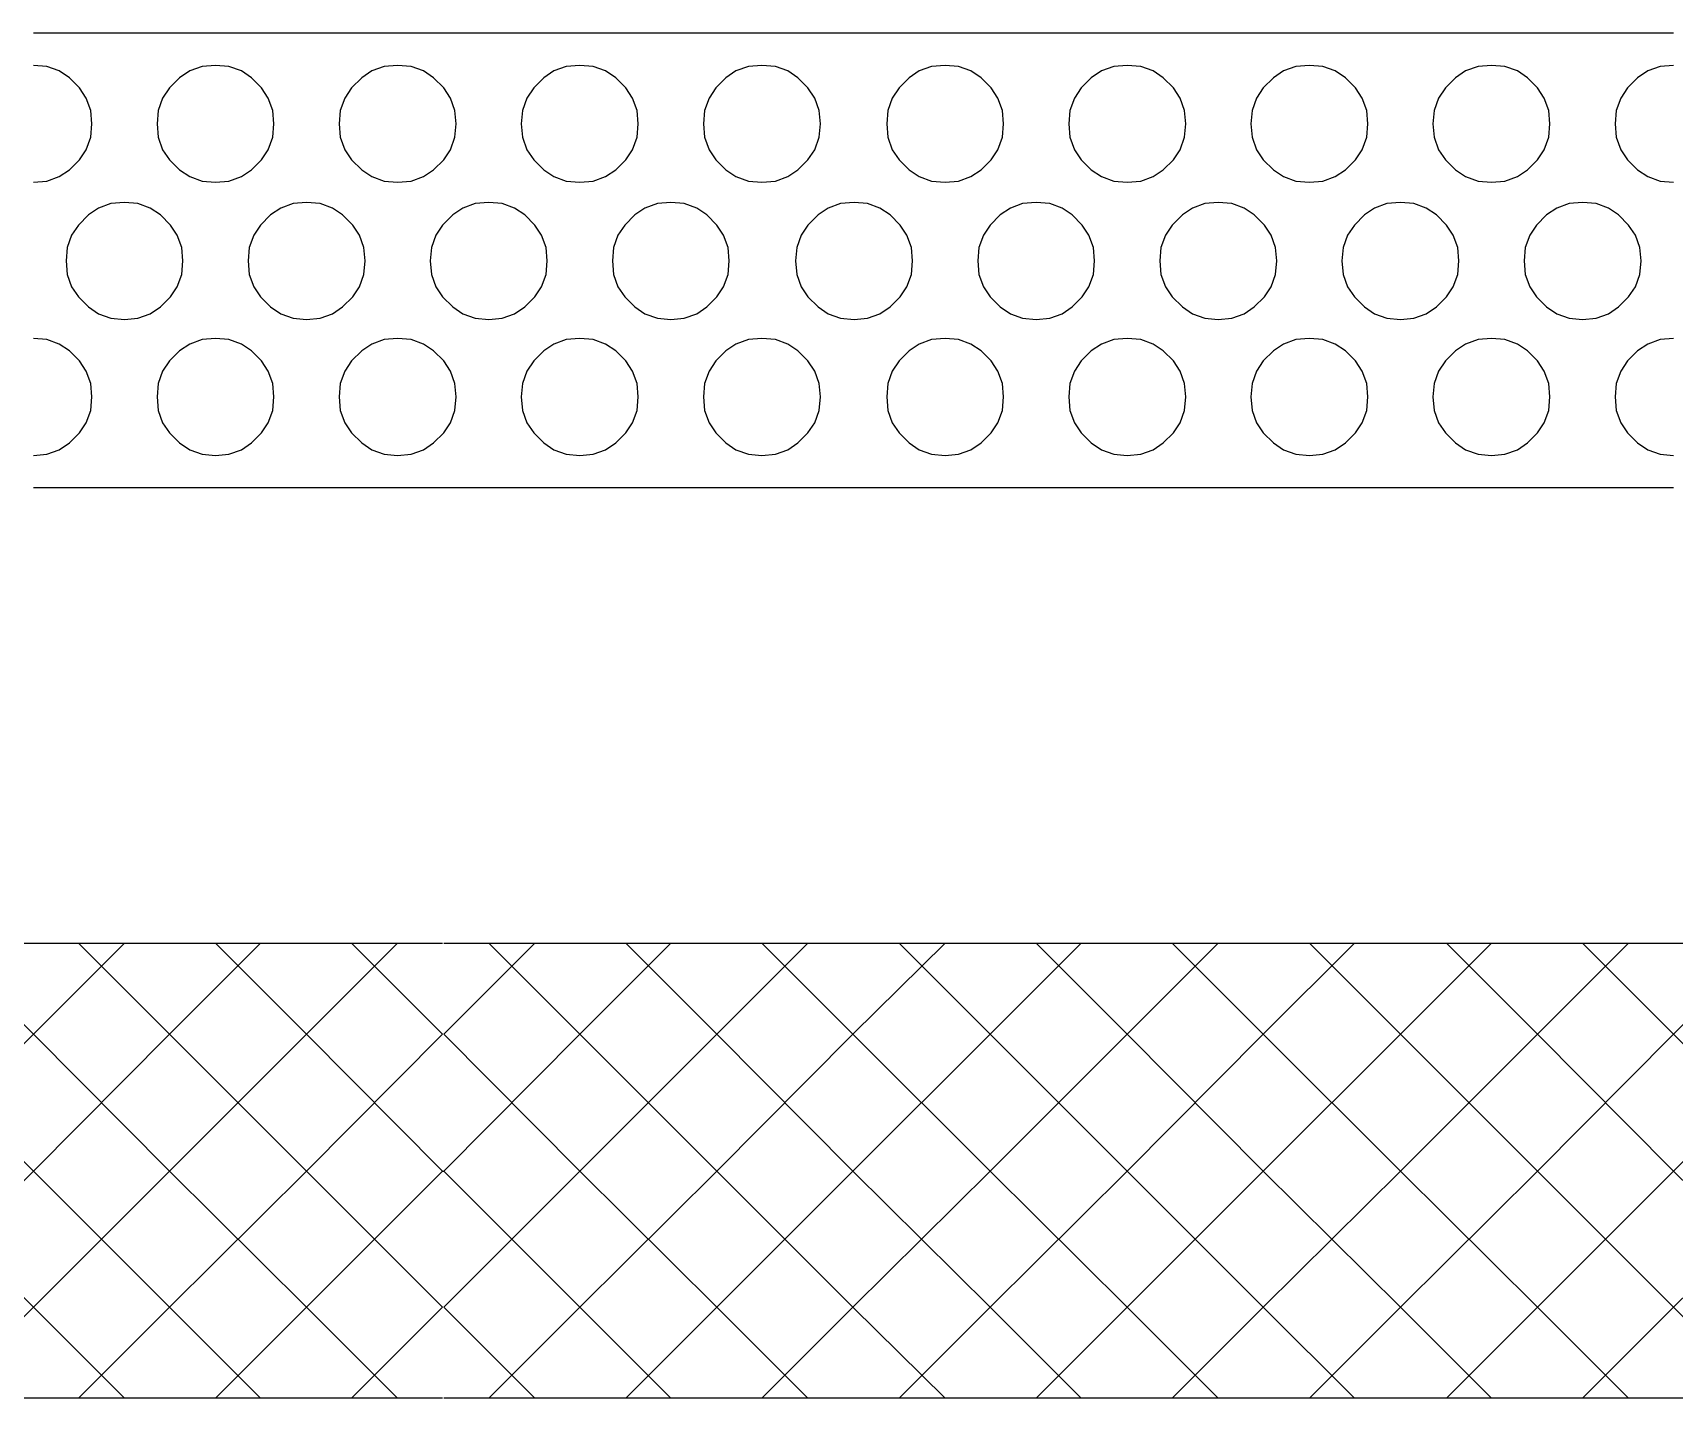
# Model space of a CAD drawing. Header units: inches. Extents: x 47316 to 59086, y 3141 to 11743.
# Drawn here: x 57383.31 to 57401.35, y 7456.67 to 7471.68 of the extents above; entities that cross this region are included whole.
import ezdxf

# ---------------------------------------------------------------- set-up
doc = ezdxf.new("R2010")
doc.units = ezdxf.units.IN
doc.header["$MEASUREMENT"] = 0

msp = doc.modelspace()

# ---------------------------------------------------------------- linework, layer by layer
at = {"color": 0, "lineweight": -3}
for p, q in [((57383.32, 7471.68), (57384.32, 7471.68)), ((57384.32, 7471.68), (57385.321, 7471.68)), ((57385.321, 7471.68), (57386.321, 7471.68)), ((57386.321, 7471.68), (57387.322, 7471.68)), ((57387.322, 7471.68), (57388.323, 7471.68)), ((57388.323, 7471.68), (57389.323, 7471.68)), ((57389.323, 7471.68), (57390.324, 7471.68)), ((57390.324, 7471.68), (57391.324, 7471.68)), ((57391.324, 7471.68), (57392.337, 7471.68)), ((57392.337, 7471.68), (57393.338, 7471.68)), ((57393.338, 7471.68), (57394.339, 7471.68)), ((57394.339, 7471.68), (57395.339, 7471.68)), ((57395.339, 7471.68), (57396.34, 7471.68)), ((57396.34, 7471.68), (57397.341, 7471.68)), ((57397.341, 7471.68), (57398.341, 7471.68)), ((57398.341, 7471.68), (57399.342, 7471.68)), ((57399.342, 7471.68), (57400.342, 7471.68)), ((57400.342, 7471.68), (57401.343, 7471.68)), ((57383.468, 7471.309), (57383.32, 7471.321)), ((57383.604, 7471.26), (57383.468, 7471.309)), ((57383.715, 7471.186), (57383.604, 7471.26)), ((57383.826, 7471.074), (57383.715, 7471.186)), ((57384.925, 7471.186), (57384.814, 7471.074)), ((57385.037, 7471.26), (57384.925, 7471.186)), ((57385.173, 7471.309), (57385.037, 7471.26)), ((57385.321, 7471.321), (57385.173, 7471.309)), ((57385.469, 7471.309), (57385.321, 7471.321)), ((57385.605, 7471.26), (57385.469, 7471.309)), ((57385.716, 7471.186), (57385.605, 7471.26)), ((57385.827, 7471.074), (57385.716, 7471.186)), ((57386.927, 7471.186), (57386.816, 7471.074)), ((57387.038, 7471.26), (57386.927, 7471.186)), ((57387.174, 7471.309), (57387.038, 7471.26)), ((57387.322, 7471.321), (57387.174, 7471.309)), ((57387.47, 7471.309), (57387.322, 7471.321)), ((57387.606, 7471.26), (57387.47, 7471.309)), ((57387.717, 7471.186), (57387.606, 7471.26)), ((57387.829, 7471.074), (57387.717, 7471.186)), ((57388.928, 7471.186), (57388.817, 7471.074)), ((57389.039, 7471.26), (57388.928, 7471.186)), ((57389.175, 7471.309), (57389.039, 7471.26)), ((57389.323, 7471.321), (57389.175, 7471.309)), ((57389.472, 7471.309), (57389.323, 7471.321)), ((57389.607, 7471.26), (57389.472, 7471.309)), ((57389.719, 7471.186), (57389.607, 7471.26)), ((57389.83, 7471.074), (57389.719, 7471.186)), ((57390.929, 7471.186), (57390.818, 7471.074)), ((57391.04, 7471.26), (57390.929, 7471.186)), ((57391.176, 7471.309), (57391.04, 7471.26)), ((57391.324, 7471.321), (57391.176, 7471.309)), ((57391.473, 7471.309), (57391.324, 7471.321)), ((57391.609, 7471.26), (57391.473, 7471.309)), ((57391.72, 7471.186), (57391.609, 7471.26)), ((57391.831, 7471.074), (57391.72, 7471.186)), ((57392.943, 7471.186), (57392.832, 7471.074)), ((57393.054, 7471.26), (57392.943, 7471.186)), ((57393.19, 7471.309), (57393.054, 7471.26)), ((57393.338, 7471.321), (57393.19, 7471.309)), ((57393.486, 7471.309), (57393.338, 7471.321)), ((57393.622, 7471.26), (57393.486, 7471.309)), ((57393.733, 7471.186), (57393.622, 7471.26)), ((57393.845, 7471.074), (57393.733, 7471.186)), ((57394.944, 7471.186), (57394.833, 7471.074)), ((57395.055, 7471.26), (57394.944, 7471.186)), ((57395.191, 7471.309), (57395.055, 7471.26)), ((57395.339, 7471.321), (57395.191, 7471.309)), ((57395.488, 7471.309), (57395.339, 7471.321)), ((57395.623, 7471.26), (57395.488, 7471.309)), ((57395.735, 7471.186), (57395.623, 7471.26)), ((57395.846, 7471.074), (57395.735, 7471.186)), ((57396.945, 7471.186), (57396.834, 7471.074)), ((57397.056, 7471.26), (57396.945, 7471.186)), ((57397.192, 7471.309), (57397.056, 7471.26)), ((57397.341, 7471.321), (57397.192, 7471.309)), ((57397.489, 7471.309), (57397.341, 7471.321)), ((57397.625, 7471.26), (57397.489, 7471.309)), ((57397.736, 7471.186), (57397.625, 7471.26)), ((57397.847, 7471.074), (57397.736, 7471.186)), ((57398.946, 7471.186), (57398.835, 7471.074)), ((57399.058, 7471.26), (57398.946, 7471.186)), ((57399.194, 7471.309), (57399.058, 7471.26)), ((57399.342, 7471.321), (57399.194, 7471.309)), ((57399.49, 7471.309), (57399.342, 7471.321)), ((57399.626, 7471.26), (57399.49, 7471.309)), ((57399.737, 7471.186), (57399.626, 7471.26)), ((57399.848, 7471.074), (57399.737, 7471.186)), ((57400.948, 7471.186), (57400.837, 7471.074)), ((57401.059, 7471.26), (57400.948, 7471.186)), ((57401.195, 7471.309), (57401.059, 7471.26)), ((57401.343, 7471.321), (57401.195, 7471.309)), ((57383.9, 7470.963), (57383.826, 7471.074)), ((57384.814, 7471.074), (57384.74, 7470.963)), ((57385.901, 7470.963), (57385.827, 7471.074)), ((57386.816, 7471.074), (57386.741, 7470.963)), ((57387.903, 7470.963), (57387.829, 7471.074)), ((57388.817, 7471.074), (57388.743, 7470.963)), ((57389.904, 7470.963), (57389.83, 7471.074)), ((57390.818, 7471.074), (57390.744, 7470.963)), ((57391.905, 7470.963), (57391.831, 7471.074)), ((57392.832, 7471.074), (57392.757, 7470.963)), ((57393.919, 7470.963), (57393.845, 7471.074)), ((57394.833, 7471.074), (57394.759, 7470.963)), ((57395.92, 7470.963), (57395.846, 7471.074)), ((57396.834, 7471.074), (57396.76, 7470.963)), ((57397.921, 7470.963), (57397.847, 7471.074)), ((57398.835, 7471.074), (57398.761, 7470.963)), ((57399.922, 7470.963), (57399.848, 7471.074)), ((57400.837, 7471.074), (57400.762, 7470.963)), ((57383.95, 7470.827), (57383.9, 7470.963)), ((57383.962, 7470.679), (57383.95, 7470.827)), ((57384.691, 7470.827), (57384.678, 7470.679)), ((57384.74, 7470.963), (57384.691, 7470.827)), ((57385.951, 7470.827), (57385.901, 7470.963)), ((57385.963, 7470.679), (57385.951, 7470.827)), ((57386.692, 7470.827), (57386.68, 7470.679)), ((57386.741, 7470.963), (57386.692, 7470.827)), ((57387.952, 7470.827), (57387.903, 7470.963)), ((57387.964, 7470.679), (57387.952, 7470.827)), ((57388.693, 7470.827), (57388.681, 7470.679)), ((57388.743, 7470.963), (57388.693, 7470.827)), ((57389.953, 7470.827), (57389.904, 7470.963)), ((57389.966, 7470.679), (57389.953, 7470.827)), ((57390.694, 7470.827), (57390.682, 7470.679)), ((57390.744, 7470.963), (57390.694, 7470.827)), ((57391.955, 7470.827), (57391.905, 7470.963)), ((57391.967, 7470.679), (57391.955, 7470.827)), ((57392.708, 7470.827), (57392.696, 7470.679)), ((57392.757, 7470.963), (57392.708, 7470.827)), ((57393.968, 7470.827), (57393.919, 7470.963)), ((57393.98, 7470.679), (57393.968, 7470.827)), ((57394.709, 7470.827), (57394.697, 7470.679)), ((57394.759, 7470.963), (57394.709, 7470.827)), ((57395.969, 7470.827), (57395.92, 7470.963)), ((57395.982, 7470.679), (57395.969, 7470.827)), ((57396.711, 7470.827), (57396.698, 7470.679)), ((57396.76, 7470.963), (57396.711, 7470.827)), ((57397.971, 7470.827), (57397.921, 7470.963)), ((57397.983, 7470.679), (57397.971, 7470.827)), ((57398.712, 7470.827), (57398.699, 7470.679)), ((57398.761, 7470.963), (57398.712, 7470.827)), ((57399.972, 7470.827), (57399.922, 7470.963)), ((57399.984, 7470.679), (57399.972, 7470.827)), ((57400.713, 7470.827), (57400.701, 7470.679)), ((57400.762, 7470.963), (57400.713, 7470.827)), ((57383.95, 7470.531), (57383.962, 7470.679)), ((57384.678, 7470.679), (57384.691, 7470.531)), ((57385.951, 7470.531), (57385.963, 7470.679)), ((57386.68, 7470.679), (57386.692, 7470.531)), ((57387.952, 7470.531), (57387.964, 7470.679)), ((57388.681, 7470.679), (57388.693, 7470.531)), ((57389.953, 7470.531), (57389.966, 7470.679)), ((57390.682, 7470.679), (57390.694, 7470.531)), ((57391.955, 7470.531), (57391.967, 7470.679)), ((57392.696, 7470.679), (57392.708, 7470.531)), ((57393.968, 7470.531), (57393.98, 7470.679)), ((57394.697, 7470.679), (57394.709, 7470.531)), ((57395.969, 7470.531), (57395.982, 7470.679)), ((57396.698, 7470.679), (57396.711, 7470.531)), ((57397.971, 7470.531), (57397.983, 7470.679)), ((57398.699, 7470.679), (57398.712, 7470.531)), ((57399.972, 7470.531), (57399.984, 7470.679)), ((57400.701, 7470.679), (57400.713, 7470.531)), ((57383.9, 7470.395), (57383.95, 7470.531)), ((57384.691, 7470.531), (57384.74, 7470.395)), ((57385.901, 7470.395), (57385.951, 7470.531)), ((57386.692, 7470.531), (57386.741, 7470.395)), ((57387.903, 7470.395), (57387.952, 7470.531)), ((57388.693, 7470.531), (57388.743, 7470.395)), ((57389.904, 7470.395), (57389.953, 7470.531)), ((57390.694, 7470.531), (57390.744, 7470.395)), ((57391.905, 7470.395), (57391.955, 7470.531)), ((57392.708, 7470.531), (57392.757, 7470.395)), ((57393.919, 7470.395), (57393.968, 7470.531)), ((57394.709, 7470.531), (57394.759, 7470.395)), ((57395.92, 7470.395), (57395.969, 7470.531)), ((57396.711, 7470.531), (57396.76, 7470.395)), ((57397.921, 7470.395), (57397.971, 7470.531)), ((57398.712, 7470.531), (57398.761, 7470.395)), ((57399.922, 7470.395), (57399.972, 7470.531)), ((57400.713, 7470.531), (57400.762, 7470.395)), ((57383.715, 7470.173), (57383.826, 7470.284)), ((57383.826, 7470.284), (57383.9, 7470.395)), ((57384.74, 7470.395), (57384.814, 7470.284)), ((57384.814, 7470.284), (57384.925, 7470.173)), ((57385.716, 7470.173), (57385.827, 7470.284)), ((57385.827, 7470.284), (57385.901, 7470.395)), ((57386.741, 7470.395), (57386.816, 7470.284)), ((57386.816, 7470.284), (57386.927, 7470.173)), ((57387.717, 7470.173), (57387.829, 7470.284)), ((57387.829, 7470.284), (57387.903, 7470.395)), ((57388.743, 7470.395), (57388.817, 7470.284)), ((57388.817, 7470.284), (57388.928, 7470.173)), ((57389.719, 7470.173), (57389.83, 7470.284)), ((57389.83, 7470.284), (57389.904, 7470.395)), ((57390.744, 7470.395), (57390.818, 7470.284)), ((57390.818, 7470.284), (57390.929, 7470.173)), ((57391.72, 7470.173), (57391.831, 7470.284)), ((57391.831, 7470.284), (57391.905, 7470.395)), ((57392.757, 7470.395), (57392.832, 7470.284)), ((57392.832, 7470.284), (57392.943, 7470.173)), ((57393.733, 7470.173), (57393.845, 7470.284)), ((57393.845, 7470.284), (57393.919, 7470.395)), ((57394.759, 7470.395), (57394.833, 7470.284)), ((57394.833, 7470.284), (57394.944, 7470.173)), ((57395.735, 7470.173), (57395.846, 7470.284)), ((57395.846, 7470.284), (57395.92, 7470.395)), ((57396.76, 7470.395), (57396.834, 7470.284)), ((57396.834, 7470.284), (57396.945, 7470.173)), ((57397.736, 7470.173), (57397.847, 7470.284)), ((57397.847, 7470.284), (57397.921, 7470.395)), ((57398.761, 7470.395), (57398.835, 7470.284)), ((57398.835, 7470.284), (57398.946, 7470.173)), ((57399.737, 7470.173), (57399.848, 7470.284)), ((57399.848, 7470.284), (57399.922, 7470.395)), ((57400.762, 7470.395), (57400.837, 7470.284)), ((57400.837, 7470.284), (57400.948, 7470.173)), ((57383.468, 7470.049), (57383.604, 7470.099)), ((57383.604, 7470.099), (57383.715, 7470.173)), ((57384.925, 7470.173), (57385.037, 7470.099)), ((57385.037, 7470.099), (57385.173, 7470.049)), ((57385.469, 7470.049), (57385.605, 7470.099)), ((57385.605, 7470.099), (57385.716, 7470.173)), ((57386.927, 7470.173), (57387.038, 7470.099)), ((57387.038, 7470.099), (57387.174, 7470.049)), ((57387.47, 7470.049), (57387.606, 7470.099)), ((57387.606, 7470.099), (57387.717, 7470.173)), ((57388.928, 7470.173), (57389.039, 7470.099)), ((57389.039, 7470.099), (57389.175, 7470.049)), ((57389.472, 7470.049), (57389.607, 7470.099)), ((57389.607, 7470.099), (57389.719, 7470.173)), ((57390.929, 7470.173), (57391.04, 7470.099)), ((57391.04, 7470.099), (57391.176, 7470.049)), ((57391.473, 7470.049), (57391.609, 7470.099)), ((57391.609, 7470.099), (57391.72, 7470.173)), ((57392.943, 7470.173), (57393.054, 7470.099)), ((57393.054, 7470.099), (57393.19, 7470.049)), ((57393.486, 7470.049), (57393.622, 7470.099)), ((57393.622, 7470.099), (57393.733, 7470.173)), ((57394.944, 7470.173), (57395.055, 7470.099)), ((57395.055, 7470.099), (57395.191, 7470.049)), ((57395.488, 7470.049), (57395.623, 7470.099)), ((57395.623, 7470.099), (57395.735, 7470.173)), ((57396.945, 7470.173), (57397.056, 7470.099)), ((57397.056, 7470.099), (57397.192, 7470.049)), ((57397.489, 7470.049), (57397.625, 7470.099)), ((57397.625, 7470.099), (57397.736, 7470.173)), ((57398.946, 7470.173), (57399.058, 7470.099)), ((57399.058, 7470.099), (57399.194, 7470.049)), ((57399.49, 7470.049), (57399.626, 7470.099)), ((57399.626, 7470.099), (57399.737, 7470.173)), ((57400.948, 7470.173), (57401.059, 7470.099)), ((57401.059, 7470.099), (57401.195, 7470.049)), ((57383.32, 7470.037), (57383.468, 7470.049)), ((57385.173, 7470.049), (57385.321, 7470.037)), ((57385.321, 7470.037), (57385.469, 7470.049)), ((57387.174, 7470.049), (57387.322, 7470.037)), ((57387.322, 7470.037), (57387.47, 7470.049)), ((57389.175, 7470.049), (57389.323, 7470.037)), ((57389.323, 7470.037), (57389.472, 7470.049)), ((57391.176, 7470.049), (57391.324, 7470.037)), ((57391.324, 7470.037), (57391.473, 7470.049)), ((57393.19, 7470.049), (57393.338, 7470.037)), ((57393.338, 7470.037), (57393.486, 7470.049)), ((57395.191, 7470.049), (57395.339, 7470.037)), ((57395.339, 7470.037), (57395.488, 7470.049)), ((57397.192, 7470.049), (57397.341, 7470.037)), ((57397.341, 7470.037), (57397.489, 7470.049)), ((57399.194, 7470.049), (57399.342, 7470.037)), ((57399.342, 7470.037), (57399.49, 7470.049)), ((57401.195, 7470.049), (57401.343, 7470.037)), ((57384.036, 7469.753), (57383.925, 7469.678)), ((57384.172, 7469.802), (57384.036, 7469.753)), ((57384.32, 7469.814), (57384.172, 7469.802)), ((57384.468, 7469.802), (57384.32, 7469.814)), ((57384.604, 7469.753), (57384.468, 7469.802)), ((57384.715, 7469.678), (57384.604, 7469.753)), ((57386.037, 7469.753), (57385.926, 7469.678)), ((57386.173, 7469.802), (57386.037, 7469.753)), ((57386.321, 7469.814), (57386.173, 7469.802)), ((57386.47, 7469.802), (57386.321, 7469.814)), ((57386.606, 7469.753), (57386.47, 7469.802)), ((57386.717, 7469.678), (57386.606, 7469.753)), ((57388.039, 7469.753), (57387.927, 7469.678)), ((57388.174, 7469.802), (57388.039, 7469.753)), ((57388.323, 7469.814), (57388.174, 7469.802)), ((57388.471, 7469.802), (57388.323, 7469.814)), ((57388.607, 7469.753), (57388.471, 7469.802)), ((57388.718, 7469.678), (57388.607, 7469.753)), ((57390.04, 7469.753), (57389.929, 7469.678)), ((57390.176, 7469.802), (57390.04, 7469.753)), ((57390.324, 7469.814), (57390.176, 7469.802)), ((57390.472, 7469.802), (57390.324, 7469.814)), ((57390.608, 7469.753), (57390.472, 7469.802)), ((57390.719, 7469.678), (57390.608, 7469.753)), ((57392.053, 7469.753), (57391.942, 7469.678)), ((57392.189, 7469.802), (57392.053, 7469.753)), ((57392.337, 7469.814), (57392.189, 7469.802)), ((57392.486, 7469.802), (57392.337, 7469.814)), ((57392.622, 7469.753), (57392.486, 7469.802)), ((57392.733, 7469.678), (57392.622, 7469.753)), ((57394.055, 7469.753), (57393.943, 7469.678)), ((57394.19, 7469.802), (57394.055, 7469.753)), ((57394.339, 7469.814), (57394.19, 7469.802)), ((57394.487, 7469.802), (57394.339, 7469.814)), ((57394.623, 7469.753), (57394.487, 7469.802)), ((57394.734, 7469.678), (57394.623, 7469.753)), ((57396.056, 7469.753), (57395.945, 7469.678)), ((57396.192, 7469.802), (57396.056, 7469.753)), ((57396.34, 7469.814), (57396.192, 7469.802)), ((57396.488, 7469.802), (57396.34, 7469.814)), ((57396.624, 7469.753), (57396.488, 7469.802)), ((57396.735, 7469.678), (57396.624, 7469.753)), ((57398.057, 7469.753), (57397.946, 7469.678)), ((57398.193, 7469.802), (57398.057, 7469.753)), ((57398.341, 7469.814), (57398.193, 7469.802)), ((57398.489, 7469.802), (57398.341, 7469.814)), ((57398.625, 7469.753), (57398.489, 7469.802)), ((57398.736, 7469.678), (57398.625, 7469.753)), ((57400.058, 7469.753), (57399.947, 7469.678)), ((57400.194, 7469.802), (57400.058, 7469.753)), ((57400.342, 7469.814), (57400.194, 7469.802)), ((57400.491, 7469.802), (57400.342, 7469.814)), ((57400.627, 7469.753), (57400.491, 7469.802)), ((57400.738, 7469.678), (57400.627, 7469.753)), ((57383.814, 7469.567), (57383.74, 7469.456)), ((57383.925, 7469.678), (57383.814, 7469.567)), ((57384.827, 7469.567), (57384.715, 7469.678)), ((57384.901, 7469.456), (57384.827, 7469.567)), ((57385.815, 7469.567), (57385.741, 7469.456)), ((57385.926, 7469.678), (57385.815, 7469.567)), ((57386.828, 7469.567), (57386.717, 7469.678)), ((57386.902, 7469.456), (57386.828, 7469.567)), ((57387.816, 7469.567), (57387.742, 7469.456)), ((57387.927, 7469.678), (57387.816, 7469.567)), ((57388.829, 7469.567), (57388.718, 7469.678)), ((57388.903, 7469.456), (57388.829, 7469.567)), ((57389.817, 7469.567), (57389.743, 7469.456)), ((57389.929, 7469.678), (57389.817, 7469.567)), ((57390.83, 7469.567), (57390.719, 7469.678)), ((57390.904, 7469.456), (57390.83, 7469.567)), ((57391.831, 7469.567), (57391.757, 7469.456)), ((57391.942, 7469.678), (57391.831, 7469.567)), ((57392.844, 7469.567), (57392.733, 7469.678)), ((57392.918, 7469.456), (57392.844, 7469.567)), ((57393.832, 7469.567), (57393.758, 7469.456)), ((57393.943, 7469.678), (57393.832, 7469.567)), ((57394.845, 7469.567), (57394.734, 7469.678)), ((57394.919, 7469.456), (57394.845, 7469.567)), ((57395.833, 7469.567), (57395.759, 7469.456)), ((57395.945, 7469.678), (57395.833, 7469.567)), ((57396.846, 7469.567), (57396.735, 7469.678)), ((57396.921, 7469.456), (57396.846, 7469.567)), ((57397.835, 7469.567), (57397.761, 7469.456)), ((57397.946, 7469.678), (57397.835, 7469.567)), ((57398.848, 7469.567), (57398.736, 7469.678)), ((57398.922, 7469.456), (57398.848, 7469.567)), ((57399.836, 7469.567), (57399.762, 7469.456)), ((57399.947, 7469.678), (57399.836, 7469.567)), ((57400.849, 7469.567), (57400.738, 7469.678)), ((57400.923, 7469.456), (57400.849, 7469.567)), ((57383.74, 7469.456), (57383.69, 7469.32)), ((57384.95, 7469.32), (57384.901, 7469.456)), ((57385.741, 7469.456), (57385.691, 7469.32)), ((57386.951, 7469.32), (57386.902, 7469.456)), ((57387.742, 7469.456), (57387.693, 7469.32)), ((57388.953, 7469.32), (57388.903, 7469.456)), ((57389.743, 7469.456), (57389.694, 7469.32)), ((57390.954, 7469.32), (57390.904, 7469.456)), ((57391.757, 7469.456), (57391.707, 7469.32)), ((57392.967, 7469.32), (57392.918, 7469.456)), ((57393.758, 7469.456), (57393.709, 7469.32)), ((57394.969, 7469.32), (57394.919, 7469.456)), ((57395.759, 7469.456), (57395.71, 7469.32)), ((57396.97, 7469.32), (57396.921, 7469.456)), ((57397.761, 7469.456), (57397.711, 7469.32)), ((57398.971, 7469.32), (57398.922, 7469.456)), ((57399.762, 7469.456), (57399.712, 7469.32)), ((57400.972, 7469.32), (57400.923, 7469.456)), ((57383.69, 7469.32), (57383.678, 7469.172)), ((57383.678, 7469.172), (57383.69, 7469.024)), ((57384.963, 7469.172), (57384.95, 7469.32)), ((57384.95, 7469.024), (57384.963, 7469.172)), ((57385.691, 7469.32), (57385.679, 7469.172)), ((57385.679, 7469.172), (57385.691, 7469.024)), ((57386.964, 7469.172), (57386.951, 7469.32)), ((57386.951, 7469.024), (57386.964, 7469.172)), ((57387.693, 7469.32), (57387.68, 7469.172)), ((57387.68, 7469.172), (57387.693, 7469.024)), ((57388.965, 7469.172), (57388.953, 7469.32)), ((57388.953, 7469.024), (57388.965, 7469.172)), ((57389.694, 7469.32), (57389.682, 7469.172)), ((57389.682, 7469.172), (57389.694, 7469.024)), ((57390.966, 7469.172), (57390.954, 7469.32)), ((57390.954, 7469.024), (57390.966, 7469.172)), ((57391.707, 7469.32), (57391.695, 7469.172)), ((57391.695, 7469.172), (57391.707, 7469.024)), ((57392.98, 7469.172), (57392.967, 7469.32)), ((57392.967, 7469.024), (57392.98, 7469.172)), ((57393.709, 7469.32), (57393.696, 7469.172)), ((57393.696, 7469.172), (57393.709, 7469.024)), ((57394.981, 7469.172), (57394.969, 7469.32)), ((57394.969, 7469.024), (57394.981, 7469.172)), ((57395.71, 7469.32), (57395.698, 7469.172)), ((57395.698, 7469.172), (57395.71, 7469.024)), ((57396.982, 7469.172), (57396.97, 7469.32)), ((57396.97, 7469.024), (57396.982, 7469.172)), ((57397.711, 7469.32), (57397.699, 7469.172)), ((57397.699, 7469.172), (57397.711, 7469.024)), ((57398.984, 7469.172), (57398.971, 7469.32)), ((57398.971, 7469.024), (57398.984, 7469.172)), ((57399.712, 7469.32), (57399.7, 7469.172)), ((57399.7, 7469.172), (57399.712, 7469.024)), ((57400.985, 7469.172), (57400.972, 7469.32)), ((57400.972, 7469.024), (57400.985, 7469.172)), ((57383.69, 7469.024), (57383.74, 7468.888)), ((57384.901, 7468.888), (57384.95, 7469.024)), ((57385.691, 7469.024), (57385.741, 7468.888)), ((57386.902, 7468.888), (57386.951, 7469.024)), ((57387.693, 7469.024), (57387.742, 7468.888)), ((57388.903, 7468.888), (57388.953, 7469.024)), ((57389.694, 7469.024), (57389.743, 7468.888)), ((57390.904, 7468.888), (57390.954, 7469.024)), ((57391.707, 7469.024), (57391.757, 7468.888)), ((57392.918, 7468.888), (57392.967, 7469.024)), ((57393.709, 7469.024), (57393.758, 7468.888)), ((57394.919, 7468.888), (57394.969, 7469.024)), ((57395.71, 7469.024), (57395.759, 7468.888)), ((57396.921, 7468.888), (57396.97, 7469.024)), ((57397.711, 7469.024), (57397.761, 7468.888)), ((57398.922, 7468.888), (57398.971, 7469.024)), ((57399.712, 7469.024), (57399.762, 7468.888)), ((57400.923, 7468.888), (57400.972, 7469.024)), ((57383.74, 7468.888), (57383.814, 7468.777)), ((57384.827, 7468.777), (57384.901, 7468.888)), ((57385.741, 7468.888), (57385.815, 7468.777)), ((57386.828, 7468.777), (57386.902, 7468.888)), ((57387.742, 7468.888), (57387.816, 7468.777)), ((57388.829, 7468.777), (57388.903, 7468.888)), ((57389.743, 7468.888), (57389.817, 7468.777)), ((57390.83, 7468.777), (57390.904, 7468.888)), ((57391.757, 7468.888), (57391.831, 7468.777)), ((57392.844, 7468.777), (57392.918, 7468.888)), ((57393.758, 7468.888), (57393.832, 7468.777)), ((57394.845, 7468.777), (57394.919, 7468.888)), ((57395.759, 7468.888), (57395.833, 7468.777)), ((57396.846, 7468.777), (57396.921, 7468.888)), ((57397.761, 7468.888), (57397.835, 7468.777)), ((57398.848, 7468.777), (57398.922, 7468.888)), ((57399.762, 7468.888), (57399.836, 7468.777)), ((57400.849, 7468.777), (57400.923, 7468.888)), ((57383.814, 7468.777), (57383.925, 7468.666)), ((57383.925, 7468.666), (57384.036, 7468.591)), ((57384.604, 7468.591), (57384.715, 7468.666)), ((57384.715, 7468.666), (57384.827, 7468.777)), ((57385.815, 7468.777), (57385.926, 7468.666)), ((57385.926, 7468.666), (57386.037, 7468.591)), ((57386.606, 7468.591), (57386.717, 7468.666)), ((57386.717, 7468.666), (57386.828, 7468.777)), ((57387.816, 7468.777), (57387.927, 7468.666)), ((57387.927, 7468.666), (57388.039, 7468.591)), ((57388.607, 7468.591), (57388.718, 7468.666)), ((57388.718, 7468.666), (57388.829, 7468.777)), ((57389.817, 7468.777), (57389.929, 7468.666)), ((57389.929, 7468.666), (57390.04, 7468.591)), ((57390.608, 7468.591), (57390.719, 7468.666)), ((57390.719, 7468.666), (57390.83, 7468.777)), ((57391.831, 7468.777), (57391.942, 7468.666)), ((57391.942, 7468.666), (57392.053, 7468.591)), ((57392.622, 7468.591), (57392.733, 7468.666)), ((57392.733, 7468.666), (57392.844, 7468.777)), ((57393.832, 7468.777), (57393.943, 7468.666)), ((57393.943, 7468.666), (57394.055, 7468.591)), ((57394.623, 7468.591), (57394.734, 7468.666)), ((57394.734, 7468.666), (57394.845, 7468.777)), ((57395.833, 7468.777), (57395.945, 7468.666)), ((57395.945, 7468.666), (57396.056, 7468.591)), ((57396.624, 7468.591), (57396.735, 7468.666)), ((57396.735, 7468.666), (57396.846, 7468.777)), ((57397.835, 7468.777), (57397.946, 7468.666)), ((57397.946, 7468.666), (57398.057, 7468.591)), ((57398.625, 7468.591), (57398.736, 7468.666)), ((57398.736, 7468.666), (57398.848, 7468.777)), ((57399.836, 7468.777), (57399.947, 7468.666)), ((57399.947, 7468.666), (57400.058, 7468.591)), ((57400.627, 7468.591), (57400.738, 7468.666)), ((57400.738, 7468.666), (57400.849, 7468.777)), ((57384.036, 7468.591), (57384.172, 7468.542)), ((57384.172, 7468.542), (57384.32, 7468.53)), ((57384.32, 7468.53), (57384.468, 7468.542)), ((57384.468, 7468.542), (57384.604, 7468.591)), ((57386.037, 7468.591), (57386.173, 7468.542)), ((57386.173, 7468.542), (57386.321, 7468.53)), ((57386.321, 7468.53), (57386.47, 7468.542)), ((57386.47, 7468.542), (57386.606, 7468.591)), ((57388.039, 7468.591), (57388.174, 7468.542)), ((57388.174, 7468.542), (57388.323, 7468.53)), ((57388.323, 7468.53), (57388.471, 7468.542)), ((57388.471, 7468.542), (57388.607, 7468.591)), ((57390.04, 7468.591), (57390.176, 7468.542)), ((57390.176, 7468.542), (57390.324, 7468.53)), ((57390.324, 7468.53), (57390.472, 7468.542)), ((57390.472, 7468.542), (57390.608, 7468.591)), ((57392.053, 7468.591), (57392.189, 7468.542)), ((57392.189, 7468.542), (57392.337, 7468.53)), ((57392.337, 7468.53), (57392.486, 7468.542)), ((57392.486, 7468.542), (57392.622, 7468.591)), ((57394.055, 7468.591), (57394.19, 7468.542)), ((57394.19, 7468.542), (57394.339, 7468.53)), ((57394.339, 7468.53), (57394.487, 7468.542)), ((57394.487, 7468.542), (57394.623, 7468.591)), ((57396.056, 7468.591), (57396.192, 7468.542)), ((57396.192, 7468.542), (57396.34, 7468.53)), ((57396.34, 7468.53), (57396.488, 7468.542)), ((57396.488, 7468.542), (57396.624, 7468.591)), ((57398.057, 7468.591), (57398.193, 7468.542)), ((57398.193, 7468.542), (57398.341, 7468.53)), ((57398.341, 7468.53), (57398.489, 7468.542)), ((57398.489, 7468.542), (57398.625, 7468.591)), ((57400.058, 7468.591), (57400.194, 7468.542)), ((57400.194, 7468.542), (57400.342, 7468.53)), ((57400.342, 7468.53), (57400.491, 7468.542)), ((57400.491, 7468.542), (57400.627, 7468.591)), ((57383.468, 7468.307), (57383.32, 7468.32)), ((57383.604, 7468.258), (57383.468, 7468.307)), ((57385.173, 7468.307), (57385.037, 7468.258)), ((57385.321, 7468.32), (57385.173, 7468.307)), ((57385.469, 7468.307), (57385.321, 7468.32)), ((57385.605, 7468.258), (57385.469, 7468.307)), ((57387.174, 7468.307), (57387.038, 7468.258)), ((57387.322, 7468.32), (57387.174, 7468.307)), ((57387.47, 7468.307), (57387.322, 7468.32)), ((57387.606, 7468.258), (57387.47, 7468.307)), ((57389.175, 7468.307), (57389.039, 7468.258)), ((57389.323, 7468.32), (57389.175, 7468.307)), ((57389.472, 7468.307), (57389.323, 7468.32)), ((57389.607, 7468.258), (57389.472, 7468.307)), ((57391.176, 7468.307), (57391.04, 7468.258)), ((57391.324, 7468.32), (57391.176, 7468.307)), ((57391.473, 7468.307), (57391.324, 7468.32)), ((57391.609, 7468.258), (57391.473, 7468.307)), ((57393.19, 7468.307), (57393.054, 7468.258)), ((57393.338, 7468.32), (57393.19, 7468.307)), ((57393.486, 7468.307), (57393.338, 7468.32)), ((57393.622, 7468.258), (57393.486, 7468.307)), ((57395.191, 7468.307), (57395.055, 7468.258)), ((57395.339, 7468.32), (57395.191, 7468.307)), ((57395.488, 7468.307), (57395.339, 7468.32)), ((57395.623, 7468.258), (57395.488, 7468.307)), ((57397.192, 7468.307), (57397.056, 7468.258)), ((57397.341, 7468.32), (57397.192, 7468.307)), ((57397.489, 7468.307), (57397.341, 7468.32)), ((57397.625, 7468.258), (57397.489, 7468.307)), ((57399.194, 7468.307), (57399.058, 7468.258)), ((57399.342, 7468.32), (57399.194, 7468.307)), ((57399.49, 7468.307), (57399.342, 7468.32)), ((57399.626, 7468.258), (57399.49, 7468.307)), ((57401.195, 7468.307), (57401.059, 7468.258)), ((57401.343, 7468.32), (57401.195, 7468.307)), ((57383.715, 7468.184), (57383.604, 7468.258)), ((57383.826, 7468.073), (57383.715, 7468.184)), ((57384.925, 7468.184), (57384.814, 7468.073)), ((57385.037, 7468.258), (57384.925, 7468.184)), ((57385.716, 7468.184), (57385.605, 7468.258)), ((57385.827, 7468.073), (57385.716, 7468.184)), ((57386.927, 7468.184), (57386.816, 7468.073)), ((57387.038, 7468.258), (57386.927, 7468.184)), ((57387.717, 7468.184), (57387.606, 7468.258)), ((57387.829, 7468.073), (57387.717, 7468.184)), ((57388.928, 7468.184), (57388.817, 7468.073)), ((57389.039, 7468.258), (57388.928, 7468.184)), ((57389.719, 7468.184), (57389.607, 7468.258)), ((57389.83, 7468.073), (57389.719, 7468.184)), ((57390.929, 7468.184), (57390.818, 7468.073)), ((57391.04, 7468.258), (57390.929, 7468.184)), ((57391.72, 7468.184), (57391.609, 7468.258)), ((57391.831, 7468.073), (57391.72, 7468.184)), ((57392.943, 7468.184), (57392.832, 7468.073)), ((57393.054, 7468.258), (57392.943, 7468.184)), ((57393.733, 7468.184), (57393.622, 7468.258)), ((57393.845, 7468.073), (57393.733, 7468.184)), ((57394.944, 7468.184), (57394.833, 7468.073)), ((57395.055, 7468.258), (57394.944, 7468.184)), ((57395.735, 7468.184), (57395.623, 7468.258)), ((57395.846, 7468.073), (57395.735, 7468.184)), ((57396.945, 7468.184), (57396.834, 7468.073)), ((57397.056, 7468.258), (57396.945, 7468.184)), ((57397.736, 7468.184), (57397.625, 7468.258)), ((57397.847, 7468.073), (57397.736, 7468.184)), ((57398.946, 7468.184), (57398.835, 7468.073)), ((57399.058, 7468.258), (57398.946, 7468.184)), ((57399.737, 7468.184), (57399.626, 7468.258)), ((57399.848, 7468.073), (57399.737, 7468.184)), ((57400.948, 7468.184), (57400.837, 7468.073)), ((57401.059, 7468.258), (57400.948, 7468.184)), ((57383.9, 7467.961), (57383.826, 7468.073)), ((57383.95, 7467.825), (57383.9, 7467.961)), ((57384.74, 7467.961), (57384.691, 7467.825)), ((57384.814, 7468.073), (57384.74, 7467.961)), ((57385.901, 7467.961), (57385.827, 7468.073)), ((57385.951, 7467.825), (57385.901, 7467.961)), ((57386.741, 7467.961), (57386.692, 7467.825)), ((57386.816, 7468.073), (57386.741, 7467.961)), ((57387.903, 7467.961), (57387.829, 7468.073)), ((57387.952, 7467.825), (57387.903, 7467.961)), ((57388.743, 7467.961), (57388.693, 7467.825)), ((57388.817, 7468.073), (57388.743, 7467.961)), ((57389.904, 7467.961), (57389.83, 7468.073)), ((57389.953, 7467.825), (57389.904, 7467.961)), ((57390.744, 7467.961), (57390.694, 7467.825)), ((57390.818, 7468.073), (57390.744, 7467.961)), ((57391.905, 7467.961), (57391.831, 7468.073)), ((57391.955, 7467.825), (57391.905, 7467.961)), ((57392.757, 7467.961), (57392.708, 7467.825)), ((57392.832, 7468.073), (57392.757, 7467.961)), ((57393.919, 7467.961), (57393.845, 7468.073)), ((57393.968, 7467.825), (57393.919, 7467.961)), ((57394.759, 7467.961), (57394.709, 7467.825)), ((57394.833, 7468.073), (57394.759, 7467.961)), ((57395.92, 7467.961), (57395.846, 7468.073)), ((57395.969, 7467.825), (57395.92, 7467.961)), ((57396.76, 7467.961), (57396.711, 7467.825)), ((57396.834, 7468.073), (57396.76, 7467.961)), ((57397.921, 7467.961), (57397.847, 7468.073)), ((57397.971, 7467.825), (57397.921, 7467.961)), ((57398.761, 7467.961), (57398.712, 7467.825)), ((57398.835, 7468.073), (57398.761, 7467.961)), ((57399.922, 7467.961), (57399.848, 7468.073)), ((57399.972, 7467.825), (57399.922, 7467.961)), ((57400.762, 7467.961), (57400.713, 7467.825)), ((57400.837, 7468.073), (57400.762, 7467.961)), ((57383.962, 7467.677), (57383.95, 7467.825)), ((57384.691, 7467.825), (57384.678, 7467.677)), ((57385.963, 7467.677), (57385.951, 7467.825)), ((57386.692, 7467.825), (57386.68, 7467.677)), ((57387.964, 7467.677), (57387.952, 7467.825)), ((57388.693, 7467.825), (57388.681, 7467.677)), ((57389.966, 7467.677), (57389.953, 7467.825)), ((57390.694, 7467.825), (57390.682, 7467.677)), ((57391.967, 7467.677), (57391.955, 7467.825)), ((57392.708, 7467.825), (57392.696, 7467.677)), ((57393.98, 7467.677), (57393.968, 7467.825)), ((57394.709, 7467.825), (57394.697, 7467.677)), ((57395.982, 7467.677), (57395.969, 7467.825)), ((57396.711, 7467.825), (57396.698, 7467.677)), ((57397.983, 7467.677), (57397.971, 7467.825)), ((57398.712, 7467.825), (57398.699, 7467.677)), ((57399.984, 7467.677), (57399.972, 7467.825)), ((57400.713, 7467.825), (57400.701, 7467.677)), ((57383.95, 7467.529), (57383.962, 7467.677)), ((57384.678, 7467.677), (57384.691, 7467.529)), ((57385.951, 7467.529), (57385.963, 7467.677)), ((57386.68, 7467.677), (57386.692, 7467.529)), ((57387.952, 7467.529), (57387.964, 7467.677)), ((57388.681, 7467.677), (57388.693, 7467.529)), ((57389.953, 7467.529), (57389.966, 7467.677)), ((57390.682, 7467.677), (57390.694, 7467.529)), ((57391.955, 7467.529), (57391.967, 7467.677)), ((57392.696, 7467.677), (57392.708, 7467.529)), ((57393.968, 7467.529), (57393.98, 7467.677)), ((57394.697, 7467.677), (57394.709, 7467.529)), ((57395.969, 7467.529), (57395.982, 7467.677)), ((57396.698, 7467.677), (57396.711, 7467.529)), ((57397.971, 7467.529), (57397.983, 7467.677)), ((57398.699, 7467.677), (57398.712, 7467.529)), ((57399.972, 7467.529), (57399.984, 7467.677)), ((57400.701, 7467.677), (57400.713, 7467.529)), ((57383.826, 7467.282), (57383.9, 7467.393)), ((57383.9, 7467.393), (57383.95, 7467.529)), ((57384.691, 7467.529), (57384.74, 7467.393)), ((57384.74, 7467.393), (57384.814, 7467.282)), ((57385.827, 7467.282), (57385.901, 7467.393)), ((57385.901, 7467.393), (57385.951, 7467.529)), ((57386.692, 7467.529), (57386.741, 7467.393)), ((57386.741, 7467.393), (57386.816, 7467.282)), ((57387.829, 7467.282), (57387.903, 7467.393)), ((57387.903, 7467.393), (57387.952, 7467.529)), ((57388.693, 7467.529), (57388.743, 7467.393)), ((57388.743, 7467.393), (57388.817, 7467.282)), ((57389.83, 7467.282), (57389.904, 7467.393)), ((57389.904, 7467.393), (57389.953, 7467.529)), ((57390.694, 7467.529), (57390.744, 7467.393)), ((57390.744, 7467.393), (57390.818, 7467.282)), ((57391.831, 7467.282), (57391.905, 7467.393)), ((57391.905, 7467.393), (57391.955, 7467.529)), ((57392.708, 7467.529), (57392.757, 7467.393)), ((57392.757, 7467.393), (57392.832, 7467.282)), ((57393.845, 7467.282), (57393.919, 7467.393)), ((57393.919, 7467.393), (57393.968, 7467.529)), ((57394.709, 7467.529), (57394.759, 7467.393)), ((57394.759, 7467.393), (57394.833, 7467.282)), ((57395.846, 7467.282), (57395.92, 7467.393)), ((57395.92, 7467.393), (57395.969, 7467.529)), ((57396.711, 7467.529), (57396.76, 7467.393)), ((57396.76, 7467.393), (57396.834, 7467.282)), ((57397.847, 7467.282), (57397.921, 7467.393)), ((57397.921, 7467.393), (57397.971, 7467.529)), ((57398.712, 7467.529), (57398.761, 7467.393)), ((57398.761, 7467.393), (57398.835, 7467.282)), ((57399.848, 7467.282), (57399.922, 7467.393)), ((57399.922, 7467.393), (57399.972, 7467.529)), ((57400.713, 7467.529), (57400.762, 7467.393)), ((57400.762, 7467.393), (57400.837, 7467.282)), ((57383.715, 7467.171), (57383.826, 7467.282)), ((57384.814, 7467.282), (57384.925, 7467.171)), ((57385.716, 7467.171), (57385.827, 7467.282)), ((57386.816, 7467.282), (57386.927, 7467.171)), ((57387.717, 7467.171), (57387.829, 7467.282)), ((57388.817, 7467.282), (57388.928, 7467.171)), ((57389.719, 7467.171), (57389.83, 7467.282)), ((57390.818, 7467.282), (57390.929, 7467.171)), ((57391.72, 7467.171), (57391.831, 7467.282)), ((57392.832, 7467.282), (57392.943, 7467.171)), ((57393.733, 7467.171), (57393.845, 7467.282)), ((57394.833, 7467.282), (57394.944, 7467.171)), ((57395.735, 7467.171), (57395.846, 7467.282)), ((57396.834, 7467.282), (57396.945, 7467.171)), ((57397.736, 7467.171), (57397.847, 7467.282)), ((57398.835, 7467.282), (57398.946, 7467.171)), ((57399.737, 7467.171), (57399.848, 7467.282)), ((57400.837, 7467.282), (57400.948, 7467.171)), ((57383.32, 7467.035), (57383.468, 7467.047)), ((57383.468, 7467.047), (57383.604, 7467.097)), ((57383.604, 7467.097), (57383.715, 7467.171)), ((57384.925, 7467.171), (57385.037, 7467.097)), ((57385.037, 7467.097), (57385.173, 7467.047)), ((57385.173, 7467.047), (57385.321, 7467.035)), ((57385.321, 7467.035), (57385.469, 7467.047)), ((57385.469, 7467.047), (57385.605, 7467.097)), ((57385.605, 7467.097), (57385.716, 7467.171)), ((57386.927, 7467.171), (57387.038, 7467.097)), ((57387.038, 7467.097), (57387.174, 7467.047)), ((57387.174, 7467.047), (57387.322, 7467.035)), ((57387.322, 7467.035), (57387.47, 7467.047)), ((57387.47, 7467.047), (57387.606, 7467.097)), ((57387.606, 7467.097), (57387.717, 7467.171)), ((57388.928, 7467.171), (57389.039, 7467.097)), ((57389.039, 7467.097), (57389.175, 7467.047)), ((57389.175, 7467.047), (57389.323, 7467.035)), ((57389.323, 7467.035), (57389.472, 7467.047)), ((57389.472, 7467.047), (57389.607, 7467.097)), ((57389.607, 7467.097), (57389.719, 7467.171)), ((57390.929, 7467.171), (57391.04, 7467.097)), ((57391.04, 7467.097), (57391.176, 7467.047)), ((57391.176, 7467.047), (57391.324, 7467.035)), ((57391.324, 7467.035), (57391.473, 7467.047)), ((57391.473, 7467.047), (57391.609, 7467.097)), ((57391.609, 7467.097), (57391.72, 7467.171)), ((57392.943, 7467.171), (57393.054, 7467.097)), ((57393.054, 7467.097), (57393.19, 7467.047)), ((57393.19, 7467.047), (57393.338, 7467.035)), ((57393.338, 7467.035), (57393.486, 7467.047)), ((57393.486, 7467.047), (57393.622, 7467.097)), ((57393.622, 7467.097), (57393.733, 7467.171)), ((57394.944, 7467.171), (57395.055, 7467.097)), ((57395.055, 7467.097), (57395.191, 7467.047)), ((57395.191, 7467.047), (57395.339, 7467.035)), ((57395.339, 7467.035), (57395.488, 7467.047)), ((57395.488, 7467.047), (57395.623, 7467.097)), ((57395.623, 7467.097), (57395.735, 7467.171)), ((57396.945, 7467.171), (57397.056, 7467.097)), ((57397.056, 7467.097), (57397.192, 7467.047)), ((57397.192, 7467.047), (57397.341, 7467.035)), ((57397.341, 7467.035), (57397.489, 7467.047)), ((57397.489, 7467.047), (57397.625, 7467.097)), ((57397.625, 7467.097), (57397.736, 7467.171)), ((57398.946, 7467.171), (57399.058, 7467.097)), ((57399.058, 7467.097), (57399.194, 7467.047)), ((57399.194, 7467.047), (57399.342, 7467.035)), ((57399.342, 7467.035), (57399.49, 7467.047)), ((57399.49, 7467.047), (57399.626, 7467.097)), ((57399.626, 7467.097), (57399.737, 7467.171)), ((57400.948, 7467.171), (57401.059, 7467.097)), ((57401.059, 7467.097), (57401.195, 7467.047)), ((57401.195, 7467.047), (57401.343, 7467.035)), ((57384.32, 7466.677), (57383.32, 7466.677)), ((57385.321, 7466.677), (57384.32, 7466.677)), ((57386.321, 7466.677), (57385.321, 7466.677)), ((57387.322, 7466.677), (57386.321, 7466.677)), ((57388.323, 7466.677), (57387.322, 7466.677)), ((57389.323, 7466.677), (57388.323, 7466.677)), ((57390.324, 7466.677), (57389.323, 7466.677)), ((57391.324, 7466.677), (57390.324, 7466.677)), ((57392.337, 7466.677), (57391.324, 7466.677)), ((57393.338, 7466.677), (57392.337, 7466.677)), ((57394.339, 7466.677), (57393.338, 7466.677)), ((57395.339, 7466.677), (57394.339, 7466.677)), ((57396.34, 7466.677), (57395.339, 7466.677)), ((57397.341, 7466.677), (57396.34, 7466.677)), ((57398.341, 7466.677), (57397.341, 7466.677)), ((57399.342, 7466.677), (57398.341, 7466.677)), ((57400.342, 7466.677), (57399.342, 7466.677)), ((57401.343, 7466.677), (57400.342, 7466.677)), ((57381.812, 7461.674), (57383.32, 7461.674)), ((57383.32, 7460.673), (57382.307, 7461.674)), ((57383.32, 7461.674), (57384.814, 7461.674)), ((57384.32, 7461.674), (57383.32, 7460.673)), ((57384.814, 7460.673), (57383.814, 7461.674)), ((57384.814, 7461.674), (57386.321, 7461.674)), ((57385.815, 7461.674), (57384.814, 7460.673)), ((57386.321, 7460.673), (57385.321, 7461.674)), ((57386.321, 7461.674), (57387.816, 7461.674)), ((57387.322, 7461.674), (57386.321, 7460.673)), ((57387.816, 7460.673), (57386.816, 7461.674)), ((57387.829, 7461.674), (57389.323, 7461.674)), ((57388.829, 7461.674), (57387.829, 7460.673)), ((57389.323, 7460.673), (57388.323, 7461.674)), ((57389.323, 7461.674), (57390.83, 7461.674)), ((57390.324, 7461.674), (57389.323, 7460.673)), ((57390.83, 7460.673), (57389.83, 7461.674)), ((57390.83, 7461.674), (57392.325, 7461.674)), ((57391.831, 7461.674), (57390.83, 7460.673)), ((57392.325, 7460.673), (57391.324, 7461.674)), ((57392.325, 7461.674), (57393.832, 7461.674)), ((57393.338, 7461.674), (57392.325, 7460.673)), ((57393.832, 7460.673), (57392.832, 7461.674)), ((57393.832, 7461.674), (57395.339, 7461.674)), ((57394.833, 7461.674), (57393.832, 7460.673)), ((57395.339, 7460.673), (57394.339, 7461.674)), ((57395.339, 7461.674), (57396.834, 7461.674)), ((57396.34, 7461.674), (57395.339, 7460.673)), ((57396.834, 7460.673), (57395.833, 7461.674)), ((57396.834, 7461.674), (57398.341, 7461.674)), ((57397.835, 7461.674), (57396.834, 7460.673)), ((57398.341, 7460.673), (57397.341, 7461.674)), ((57398.341, 7461.674), (57399.848, 7461.674)), ((57399.342, 7461.674), (57398.341, 7460.673)), ((57399.848, 7460.673), (57398.848, 7461.674)), ((57399.848, 7461.674), (57401.343, 7461.674)), ((57400.849, 7461.674), (57399.848, 7460.673)), ((57401.343, 7460.673), (57400.342, 7461.674)), ((57401.343, 7461.674), (57402.85, 7461.674)), ((57402.344, 7461.674), (57401.343, 7460.673)), ((57381.812, 7459.166), (57383.32, 7460.673)), ((57381.812, 7460.673), (57383.32, 7459.166)), ((57383.32, 7459.166), (57384.814, 7460.673)), ((57383.32, 7460.673), (57384.814, 7459.166)), ((57384.814, 7459.166), (57386.321, 7460.673)), ((57384.814, 7460.673), (57386.321, 7459.166)), ((57386.321, 7459.166), (57387.816, 7460.673)), ((57386.321, 7460.673), (57387.816, 7459.166)), ((57387.829, 7459.166), (57389.323, 7460.673)), ((57387.829, 7460.673), (57389.323, 7459.166)), ((57389.323, 7459.166), (57390.83, 7460.673)), ((57389.323, 7460.673), (57390.83, 7459.166)), ((57390.83, 7459.166), (57392.325, 7460.673)), ((57390.83, 7460.673), (57392.325, 7459.166)), ((57392.325, 7459.166), (57393.832, 7460.673)), ((57392.325, 7460.673), (57393.832, 7459.166)), ((57393.832, 7459.166), (57395.339, 7460.673)), ((57393.832, 7460.673), (57395.339, 7459.166)), ((57395.339, 7459.166), (57396.834, 7460.673)), ((57395.339, 7460.673), (57396.834, 7459.166)), ((57396.834, 7459.166), (57398.341, 7460.673)), ((57396.834, 7460.673), (57398.341, 7459.166)), ((57398.341, 7459.166), (57399.848, 7460.673)), ((57398.341, 7460.673), (57399.848, 7459.166)), ((57399.848, 7459.166), (57401.343, 7460.673)), ((57399.848, 7460.673), (57401.343, 7459.166)), ((57401.343, 7459.166), (57402.85, 7460.673)), ((57401.343, 7460.673), (57402.85, 7459.166)), ((57383.32, 7457.671), (57381.812, 7459.166)), ((57383.32, 7459.166), (57381.812, 7457.671)), ((57384.814, 7457.671), (57383.32, 7459.166)), ((57384.814, 7459.166), (57383.32, 7457.671)), ((57386.321, 7457.671), (57384.814, 7459.166)), ((57386.321, 7459.166), (57384.814, 7457.671)), ((57387.816, 7457.671), (57386.321, 7459.166)), ((57387.816, 7459.166), (57386.321, 7457.671)), ((57387.816, 7459.166), (57387.829, 7459.166)), ((57389.323, 7457.671), (57387.829, 7459.166)), ((57389.323, 7459.166), (57387.829, 7457.671)), ((57390.83, 7457.671), (57389.323, 7459.166)), ((57390.83, 7459.166), (57389.323, 7457.671)), ((57392.325, 7457.671), (57390.83, 7459.166)), ((57392.325, 7459.166), (57390.83, 7457.671)), ((57393.832, 7457.671), (57392.325, 7459.166)), ((57393.832, 7459.166), (57392.325, 7457.671)), ((57395.339, 7457.671), (57393.832, 7459.166)), ((57395.339, 7459.166), (57393.832, 7457.671)), ((57396.834, 7457.671), (57395.339, 7459.166)), ((57396.834, 7459.166), (57395.339, 7457.671)), ((57398.341, 7457.671), (57396.834, 7459.166)), ((57398.341, 7459.166), (57396.834, 7457.671)), ((57399.848, 7457.671), (57398.341, 7459.166)), ((57399.848, 7459.166), (57398.341, 7457.671)), ((57401.343, 7457.671), (57399.848, 7459.166)), ((57401.343, 7459.166), (57399.848, 7457.671)), ((57402.85, 7457.671), (57401.343, 7459.166)), ((57402.85, 7459.166), (57401.343, 7457.671)), ((57382.307, 7456.67), (57383.32, 7457.671)), ((57383.32, 7457.671), (57384.32, 7456.67)), ((57383.814, 7456.67), (57384.814, 7457.671)), ((57384.814, 7457.671), (57385.815, 7456.67)), ((57385.321, 7456.67), (57386.321, 7457.671)), ((57386.321, 7457.671), (57387.322, 7456.67)), ((57386.816, 7456.67), (57387.816, 7457.671)), ((57387.829, 7457.671), (57388.829, 7456.67)), ((57388.323, 7456.67), (57389.323, 7457.671)), ((57389.323, 7457.671), (57390.324, 7456.67)), ((57389.83, 7456.67), (57390.83, 7457.671)), ((57390.83, 7457.671), (57391.831, 7456.67)), ((57391.324, 7456.67), (57392.325, 7457.671)), ((57392.325, 7457.671), (57393.338, 7456.67)), ((57392.832, 7456.67), (57393.832, 7457.671)), ((57393.832, 7457.671), (57394.833, 7456.67)), ((57394.339, 7456.67), (57395.339, 7457.671)), ((57395.339, 7457.671), (57396.34, 7456.67)), ((57395.833, 7456.67), (57396.834, 7457.671)), ((57396.834, 7457.671), (57397.835, 7456.67)), ((57397.341, 7456.67), (57398.341, 7457.671)), ((57398.341, 7457.671), (57399.342, 7456.67)), ((57398.848, 7456.67), (57399.848, 7457.671)), ((57399.848, 7457.671), (57400.849, 7456.67)), ((57400.342, 7456.67), (57401.343, 7457.671)), ((57401.343, 7457.671), (57402.344, 7456.67)), ((57383.32, 7456.67), (57381.812, 7456.67)), ((57384.814, 7456.67), (57383.32, 7456.67)), ((57386.321, 7456.67), (57384.814, 7456.67)), ((57387.816, 7456.67), (57386.321, 7456.67)), ((57389.323, 7456.67), (57387.829, 7456.67)), ((57390.83, 7456.67), (57389.323, 7456.67)), ((57392.325, 7456.67), (57390.83, 7456.67)), ((57393.832, 7456.67), (57392.325, 7456.67)), ((57395.339, 7456.67), (57393.832, 7456.67)), ((57396.834, 7456.67), (57395.339, 7456.67)), ((57398.341, 7456.67), (57396.834, 7456.67)), ((57399.848, 7456.67), (57398.341, 7456.67)), ((57401.343, 7456.67), (57399.848, 7456.67)), ((57402.85, 7456.67), (57401.343, 7456.67))]:
    msp.add_line(p, q, dxfattribs=at)

doc.saveas('drawing.dxf')
